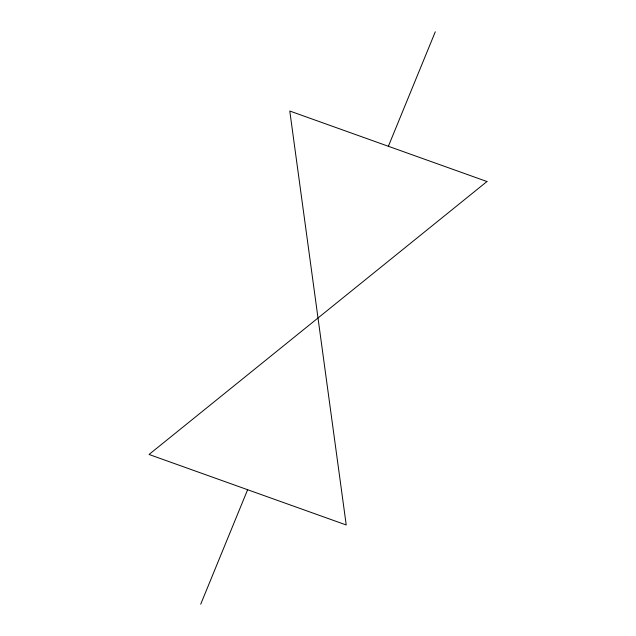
<?xml version="1.0" encoding="UTF-8"?>
<svg xmlns="http://www.w3.org/2000/svg" width="636" height="636" viewBox="0 0 636 636"><rect width="100%" height="100%" fill="white"/><g stroke="black" fill="none" stroke-linecap="round" stroke-linejoin="round"><path stroke-width="0.95" d="M200.714 604.2L247.627 489.72M388.373 146.28L435.286 31.8M486.961 181.53L149.039 454.47L346.223 524.97L289.778 111.03L486.961 181.53"/></g></svg>
